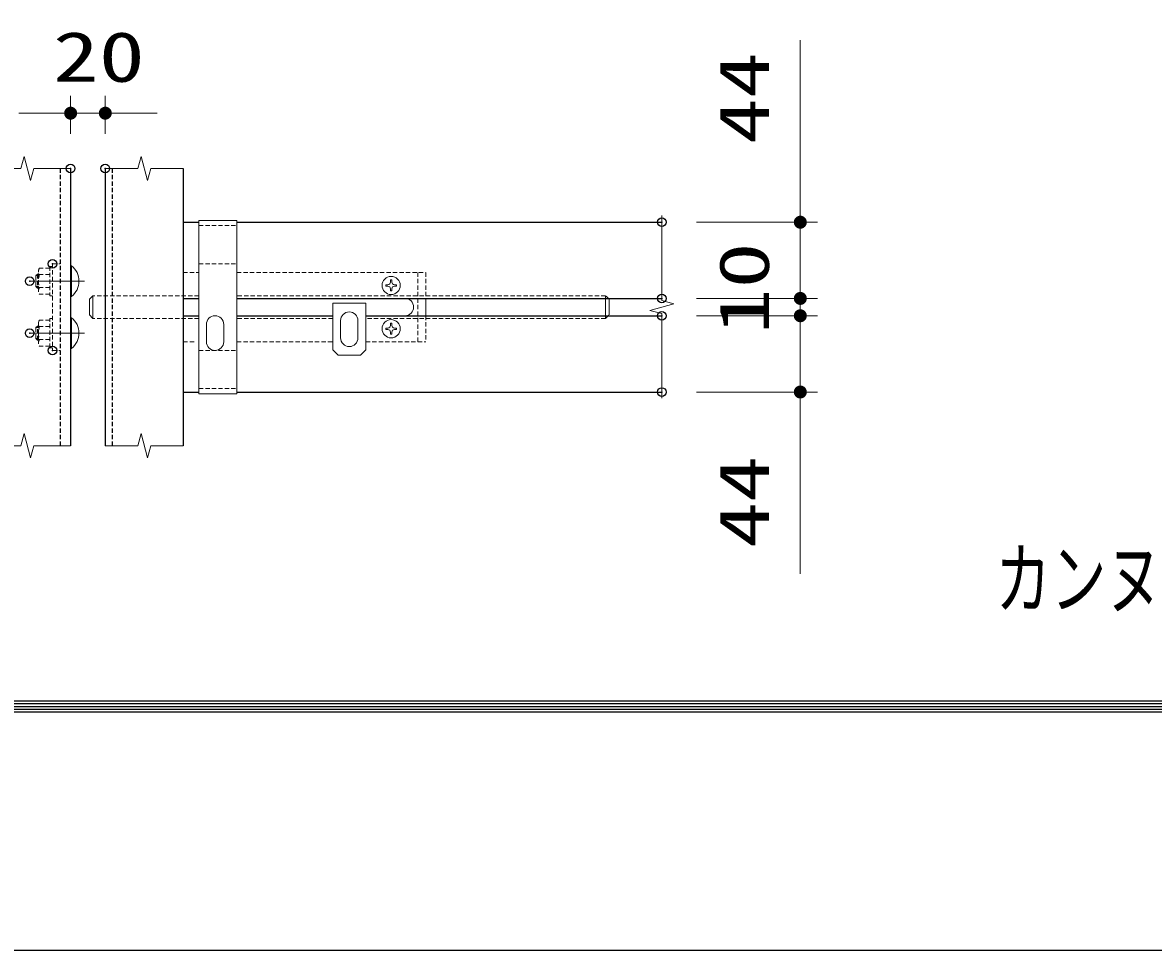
# Model space of a CAD drawing. Units: millimetres, scale not verified. Extents: x -5250 to 5250, y -3712 to 3712.
# Drawn here: x -4242 to -2937, y -3712 to -2642 of the extents above; entities that cross this region are included whole.
import ezdxf
from ezdxf.enums import TextEntityAlignment as Align

# ---------------------------------------------------------------- set-up
doc = ezdxf.new("R2010")
doc.units = ezdxf.units.MM
doc.header["$LTSCALE"] = 20
doc.header["$PDMODE"] = 32
doc.header["$PDSIZE"] = 10
doc.linetypes.add('USER2', pattern=[0.375, 0.25, -0.125])
doc.linetypes.add('USER3', pattern=[50.8, 31.75, -6.35, 6.35, -6.35])
for name, color, linetype, lineweight in [('0-0_D-TTL', 7, 'Continuous', 25), ('0-2_D-STR-TXT', 7, 'Continuous', 13), ('0-4_D-BMK', 2, 'Continuous', 13), ('0-5_D-STR1', 1, 'Continuous', 25), ('0-6_D-STR-DIM', 7, 'Continuous', 13), ('0-7_0', 7, 'Continuous', 25), ('0-9_D-STR3', 3, 'Continuous', 13)]:
    doc.layers.add(name, color=color, linetype=linetype, lineweight=lineweight)
doc.layers.add('0-8_Defpoints', color=7, linetype='Continuous')
doc.styles.add('ＭＳ ゴシック', font='')
doc.styles.get('ＭＳ ゴシック').set_extended_font_data('MS Gothic')

# ---------------------------------------------------------------- blocks, each defined once
blk = doc.blocks.new('_DotSmall')
at = {"layer": '0-7_0'}
for points in [[(0, 0), (-2.5, 0), (-2.48, 0.313)], [(0, 0), (-2.48, -0.313), (-2.5, 0)], [(0, 0), (-2.48, 0.313), (-2.421, 0.622)], [(0, 0), (-2.421, -0.622), (-2.48, -0.313)], [(0, 0), (-2.421, 0.622), (-2.324, 0.92)], [(0, 0), (-2.324, -0.92), (-2.421, -0.622)], [(0, 0), (-2.324, 0.92), (-2.191, 1.204)], [(0, 0), (-2.191, -1.204), (-2.324, -0.92)], [(0, 0), (-2.191, 1.204), (-2.023, 1.469)], [(0, 0), (-2.023, -1.469), (-2.191, -1.204)], [(0, 0), (-2.023, 1.469), (-1.822, 1.711)], [(0, 0), (-1.822, -1.711), (-2.023, -1.469)], [(0, 0), (-1.822, 1.711), (-1.594, 1.926)], [(0, 0), (-1.594, -1.926), (-1.822, -1.711)], [(0, 0), (-1.594, 1.926), (-1.34, 2.111)], [(0, 0), (-1.34, -2.111), (-1.594, -1.926)], [(0, 0), (-1.34, 2.111), (-1.064, 2.262)], [(0, 0), (-1.064, -2.262), (-1.34, -2.111)], [(0, 0), (-1.064, 2.262), (-0.773, 2.378)], [(0, 0), (-0.773, -2.378), (-1.064, -2.262)], [(0, 0), (-0.773, 2.378), (-0.468, 2.456)], [(0, 0), (-0.468, -2.456), (-0.773, -2.378)], [(0, 0), (-0.468, 2.456), (-0.157, 2.495)], [(0, 0), (-0.157, -2.495), (-0.468, -2.456)], [(0, 0), (-0.157, 2.495), (0.157, 2.495)], [(0, 0), (0.157, -2.495), (-0.157, -2.495)], [(0, 0), (0.157, 2.495), (0.468, 2.456)], [(0, 0), (0.468, 2.456), (0.773, 2.378)], [(0, 0), (0.773, 2.378), (1.064, 2.262)], [(0, 0), (1.064, 2.262), (1.34, 2.111)], [(0, 0), (1.34, 2.111), (1.594, 1.926)], [(0, 0), (1.594, 1.926), (1.822, 1.711)], [(0, 0), (1.822, 1.711), (2.023, 1.469)], [(0, 0), (2.023, 1.469), (2.191, 1.204)], [(0, 0), (2.191, 1.204), (2.324, 0.92)], [(0, 0), (2.324, 0.92), (2.421, 0.622)], [(0, 0), (2.421, 0.622), (2.48, 0.313)], [(0, 0), (2.48, 0.313), (2.5, 0)], [(0, 0), (0.468, -2.456), (0.157, -2.495)], [(0, 0), (0.773, -2.378), (0.468, -2.456)], [(0, 0), (1.064, -2.262), (0.773, -2.378)], [(0, 0), (1.34, -2.111), (1.064, -2.262)], [(0, 0), (1.594, -1.926), (1.34, -2.111)], [(0, 0), (1.822, -1.711), (1.594, -1.926)], [(0, 0), (2.023, -1.469), (1.822, -1.711)], [(0, 0), (2.191, -1.204), (2.023, -1.469)], [(0, 0), (2.324, -0.92), (2.191, -1.204)], [(0, 0), (2.421, -0.622), (2.324, -0.92)], [(0, 0), (2.48, -0.313), (2.421, -0.622)], [(0, 0), (2.5, 0), (2.48, -0.313)]]:
    blk.add_solid(points, dxfattribs=at)

msp = doc.modelspace()

# ---------------------------------------------------------------- linework, layer by layer
at = {"layer": '0-0_D-TTL', "color": 2}
msp.add_lwpolyline([(-5250, 3712.5), (5250, 3712.5), (5250, -3712.5), (-5250, -3712.5)], close=True, dxfattribs=at)
at = {"layer": '0-0_D-TTL'}
for points in [[(-4912.5, 3437.5), (4912.5, 3437.5), (4912.5, -3437.5), (-4912.5, -3437.5)], [(-4909.38, 3434.37), (4909.37, 3434.37), (4909.37, -3434.37), (-4909.38, -3434.37)], [(-4906.25, 3431.25), (4906.25, 3431.25), (4906.25, -3431.25), (-4906.25, -3431.25)], [(-4903.13, 3428.12), (4903.12, 3428.12), (4903.12, -3428.12), (-4903.13, -3428.12)], [(-4900, 3425), (4900, 3425), (4900, -3425), (-4900, -3425)]]:
    msp.add_lwpolyline(points, close=True, dxfattribs=at)
at = {"layer": '0-4_D-BMK'}
for points in [[(-4286.74, -2810.06), (-4244.24, -2810.06), (-4240.49, -2796.07), (-4232.99, -2824.06), (-4229.24, -2810.06), (-4186.74, -2810.06)], [(-4146.74, -2810.06), (-4109.24, -2810.06), (-4105.49, -2796.07), (-4097.99, -2824.06), (-4094.24, -2810.06), (-4056.74, -2810.06)], [(-3504.29, -2864.19), (-3504.29, -2962.56), (-3490.29, -2966.31), (-3518.28, -2973.81), (-3504.29, -2977.56), (-3504.29, -3075.07)], [(-4286.74, -3130.06), (-4244.24, -3130.06), (-4240.49, -3116.07), (-4232.99, -3144.06), (-4229.24, -3130.06), (-4186.74, -3130.06)], [(-4146.74, -3130.06), (-4109.24, -3130.06), (-4105.49, -3116.07), (-4097.99, -3144.06), (-4094.24, -3130.06), (-4056.74, -3130.06)]]:
    msp.add_lwpolyline(points, dxfattribs=at)
at = {"layer": '0-5_D-STR1', "linetype": 'USER2'}
for p, q in [((-4198.74, -2810.06), (-4198.74, -3130.06)), ((-4138.74, -2810.06), (-4138.74, -3130.06))]:
    msp.add_line(p, q, dxfattribs=at)
at = {"layer": '0-5_D-STR1'}
for p, q in [((-4186.74, -2810.06), (-4186.74, -3130.06)), ((-4146.74, -2810.06), (-4146.74, -3130.06)), ((-4056.74, -2810.06), (-4056.74, -3130.06)), ((-4056.74, -2872.06), (-4038.74, -2872.06)), ((-3994.74, -2872.06), (-3504.29, -2872.06)), ((-4056.74, -2960.06), (-4038.74, -2960.06)), ((-3994.74, -2960.06), (-3790.74, -2960.06)), ((-3994.74, -2960.06), (-3504.29, -2960.06)), ((-4056.74, -2980.06), (-4038.74, -2980.06)), ((-3994.74, -2980.06), (-3884.09, -2980.06)), ((-3994.74, -2980.06), (-3884.09, -2980.06)), ((-3846.09, -2980.06), (-3800.74, -2980.06)), ((-3836.09, -2980.06), (-3504.29, -2980.06)), ((-4056.74, -3068.06), (-4038.74, -3068.06)), ((-3994.74, -3068.06), (-3504.29, -3068.06))]:
    msp.add_line(p, q, dxfattribs=at)
at = {"layer": '0-6_D-STR-DIM'}
for p, q in [((-4186.74, -2770.06), (-4186.74, -2726.25)), ((-4146.74, -2770.06), (-4146.74, -2726.25)), ((-4186.74, -2746.25), (-4246.74, -2746.25)), ((-4186.74, -2746.25), (-4146.74, -2746.25)), ((-4146.74, -2746.25), (-4086.74, -2746.25)), ((-3464.29, -2872.06), (-3324.36, -2872.06)), ((-3344.36, -2960.06), (-3344.36, -2900.06)), ((-3464.29, -2960.06), (-3324.36, -2960.06)), ((-3464.29, -2960.06), (-3324.36, -2960.06)), ((-3344.36, -2960.06), (-3344.36, -2980.06)), ((-3464.29, -2980.06), (-3324.36, -2980.06)), ((-3464.29, -2980.06), (-3324.36, -2980.06)), ((-3344.36, -2980.06), (-3344.36, -3040.06)), ((-3464.29, -3068.06), (-3324.36, -3068.06))]:
    msp.add_line(p, q, dxfattribs=at)
for points in [[(-3344.36, -2960.06), (-3344.36, -2872.06), (-3344.36, -2662.06)], [(-3344.36, -2980.06), (-3344.36, -3068.06), (-3344.36, -3278.06)]]:
    msp.add_lwpolyline(points, dxfattribs=at)
at = {"layer": '0-8_Defpoints'}
for p in [(-4146.74, -2746.25), (-4186.74, -2810.06), (-4146.74, -2810.06), (-3504.29, -2872.06), (-4207.74, -2920.06), (-4234.04, -2940.06), (-3504.29, -2960.06), (-3344.36, -2960.06), (-3504.29, -2980.06), (-3344.36, -2980.06), (-4234.04, -3000.06), (-4207.74, -3020.06), (-3504.29, -3068.06), (-3344.36, -3068.06)]:
    msp.add_point(p, dxfattribs=at)
at = {"layer": '0-9_D-STR3'}
for p, q in [((-4038.74, -2870.06), (-4038.74, -3070.06)), ((-4038.74, -2870.06), (-3994.74, -2870.06)), ((-3994.74, -2870.06), (-3994.74, -3070.06)), ((-4185.74, -2922.26), (-4186.74, -2922.26)), ((-4185.74, -2922.26), (-4185.74, -2957.86)), ((-3820.45, -2944.23), (-3823.04, -2944.27)), ((-3823.04, -2944.27), (-3823.04, -2945.85)), ((-3820.45, -2945.9), (-3823.04, -2945.85)), ((-3817.53, -2938.76), (-3817.57, -2941.36)), ((-3817.53, -2951.36), (-3817.57, -2948.77)), ((-3817.53, -2938.76), (-3815.95, -2938.76)), ((-3815.95, -2938.76), (-3815.9, -2941.36)), ((-3813.03, -2944.23), (-3810.44, -2944.27)), ((-3813.03, -2945.9), (-3810.44, -2945.85)), ((-3810.44, -2944.27), (-3810.44, -2945.85)), ((-4185.74, -2957.86), (-4186.74, -2957.86)), ((-4165.09, -2961.06), (-4161.09, -2957.06)), ((-4165.09, -2979.06), (-4165.09, -2961.06)), ((-4161.09, -2957.06), (-4161.09, -2983.06)), ((-4056.74, -2960.06), (-4056.74, -2980.06)), ((-3776.74, -2980.06), (-3776.74, -2960.06)), ((-3569.09, -2957.06), (-3569.09, -2983.06)), ((-3565.09, -2979.06), (-3565.09, -2961.06)), ((-3884.09, -2965.56), (-3846.09, -2965.56)), ((-3884.09, -2965.56), (-3884.09, -3019.56)), ((-3846.09, -2965.56), (-3846.09, -3019.56)), ((-4165.09, -2979.06), (-4161.09, -2983.06)), ((-3875.09, -2985.56), (-3875.09, -3005.56)), ((-3855.09, -2985.56), (-3855.09, -3005.56)), ((-3817.53, -2988.76), (-3817.57, -2991.36)), ((-3817.53, -2988.76), (-3815.95, -2988.76)), ((-3815.95, -2988.76), (-3815.9, -2991.36)), ((-4030.05, -2990.06), (-4030.05, -3010.06)), ((-4010.05, -2990.06), (-4010.05, -3010.06)), ((-3820.45, -2995.9), (-3823.04, -2995.85)), ((-3817.53, -3001.36), (-3817.57, -2998.77)), ((-3817.53, -3001.36), (-3815.95, -3001.36)), ((-3815.95, -3001.36), (-3815.9, -2998.77)), ((-3813.03, -2994.23), (-3810.44, -2994.27)), ((-3813.03, -2995.9), (-3810.44, -2995.85)), ((-3810.44, -2994.27), (-3810.44, -2995.85)), ((-4185.74, -3017.86), (-4186.74, -3017.86)), ((-3878.09, -3025.56), (-3884.09, -3019.56)), ((-3878.09, -3025.56), (-3852.09, -3025.56)), ((-3852.09, -3025.56), (-3846.09, -3019.56)), ((-4038.74, -3070.06), (-3994.74, -3070.06))]:
    msp.add_line(p, q, dxfattribs=at)
at = {"layer": '0-9_D-STR3', "linetype": 'USER2'}
for p, q in [((-4038.74, -2876.06), (-3994.74, -2876.06)), ((-4207.74, -2920.06), (-4198.74, -2920.06)), ((-4207.74, -2920.06), (-4207.74, -3020.06)), ((-4038.74, -2920.06), (-3994.74, -2920.06)), ((-4225.14, -2932.06), (-4226.74, -2933.66)), ((-4226.74, -2933.66), (-4223.94, -2933.66)), ((-4225.14, -2932.06), (-4225.14, -2948.06)), ((-4223.94, -2932.06), (-4225.14, -2932.06)), ((-4223.94, -2951.4), (-4223.94, -2928.71)), ((-4210.94, -2925.06), (-4222.74, -2925.06)), ((-4210.94, -2932.58), (-4222.74, -2932.58)), ((-4056.74, -2930.06), (-4038.74, -2930.06)), ((-4056.74, -2930.06), (-4056.74, -2960.06)), ((-3994.74, -2930.06), (-3776.74, -2930.06)), ((-3785.74, -2930.06), (-3785.74, -3010.06)), ((-3776.74, -2930.06), (-3776.74, -2960.06)), ((-4226.74, -2946.46), (-4223.94, -2946.46)), ((-4210.95, -2947.56), (-4222.74, -2947.56)), ((-4210.94, -2955.06), (-4222.74, -2955.06)), ((-4207.74, -2957.06), (-4210.94, -2957.06)), ((-4038.74, -2957.06), (-4161.09, -2957.06)), ((-3569.09, -2957.06), (-3994.74, -2957.06)), ((-3565.09, -2961.06), (-3569.09, -2957.06)), ((-4223.94, -2988.73), (-4223.94, -3011.42)), ((-4210.94, -2985.06), (-4222.74, -2985.06)), ((-4207.74, -2983.06), (-4210.94, -2983.06)), ((-4038.74, -2983.06), (-4161.09, -2983.06)), ((-4056.74, -2980.06), (-4056.74, -3010.06)), ((-3884.09, -2983.06), (-3994.74, -2983.06)), ((-3569.09, -2983.06), (-3846.09, -2983.06)), ((-3776.74, -2980.06), (-3776.74, -3010.06)), ((-3569.09, -2983.06), (-3565.09, -2979.06)), ((-4226.74, -2993.66), (-4223.94, -2993.66)), ((-4225.14, -3008.06), (-4225.14, -2992.06)), ((-4210.95, -2992.56), (-4222.74, -2992.56)), ((-4223.94, -3008.06), (-4225.14, -3008.06)), ((-4210.94, -3007.55), (-4222.74, -3007.55)), ((-4210.94, -3015.06), (-4222.74, -3015.06)), ((-4056.74, -3010.06), (-4042.05, -3010.06)), ((-3994.74, -3010.06), (-3884.09, -3010.06)), ((-3846.09, -3010.06), (-3776.74, -3010.06)), ((-4207.74, -3020.06), (-4198.74, -3020.06)), ((-4038.74, -3020.06), (-3994.74, -3020.06)), ((-4038.74, -3064.06), (-3994.74, -3064.06))]:
    msp.add_line(p, q, dxfattribs=at)
at = {"layer": '0-9_D-STR3', "linetype": 'USER3'}
for p, q in [((-4170.59, -2940.06), (-4234.04, -2940.06)), ((-4170.59, -3000.06), (-4234.04, -3000.06))]:
    msp.add_line(p, q, dxfattribs=at)
at = {"layer": '0-9_D-STR3', "linetype": 'USER2'}
for points in [[(-4207.74, -2923.06), (-4210.94, -2923.06), (-4210.94, -2957.06)], [(-4223.94, -2948.06), (-4225.14, -2948.06), (-4226.74, -2946.46), (-4226.74, -2933.66)], [(-4207.74, -3017.06), (-4210.94, -3017.06), (-4210.94, -2983.06)], [(-4223.94, -2992.06), (-4225.14, -2992.06), (-4226.74, -2993.66), (-4226.74, -3006.46)], [(-4225.14, -3008.06), (-4226.74, -3006.46), (-4223.94, -3006.46)]]:
    msp.add_lwpolyline(points, dxfattribs=at)
at = {"layer": '0-9_D-STR3'}
for points in [[(-3817.53, -2951.36), (-3815.95, -2951.36), (-3815.9, -2948.77)], [(-4185.74, -3017.86), (-4185.74, -2982.26), (-4186.74, -2982.26)], [(-3820.45, -2994.23), (-3823.04, -2994.27), (-3823.04, -2995.85)]]:
    msp.add_lwpolyline(points, dxfattribs=at)
for centre in [(-3816.74, -2945.06), (-3816.74, -2995.06)]:
    msp.add_circle(centre, 10.5, dxfattribs=at)
for centre, radius, start, end in [((-4199.86, -2940.06), 22.72, 308.42534, 51.57466), ((-3820.55, -2941.25), 2.98, 270, 0), ((-3820.55, -2948.87), 2.98, 0, 90), ((-3812.93, -2941.25), 2.98, 180, 270), ((-3812.93, -2948.87), 2.98, 90, 180), ((-3800.74, -2970.06), 10, 270, 90), ((-3865.09, -2985.56), 10, 0, 180), ((-4199.86, -3000.06), 22.72, 308.42534, 51.57466), ((-4020.05, -2990.06), 10, 0, 180), ((-3820.55, -2991.25), 2.98, 270, 0), ((-3820.55, -2998.87), 2.98, 0, 90), ((-3812.93, -2991.25), 2.98, 180, 270), ((-3812.93, -2998.87), 2.98, 90, 180), ((-4020.05, -3010.06), 10, 180, 0), ((-3865.09, -3005.56), 10, 180, 0)]:
    msp.add_arc(centre, radius, start, end, dxfattribs=at)
at = {"layer": '0-9_D-STR3', "linetype": 'USER2'}
for centre, radius, start, end in [((-4217.46, -2928.82), 6.48, 144.55918, 215.44082), ((-4199.95, -2940.07), 23.98, 161.79952, 198.20048), ((-4217.48, -2951.31), 6.46, 144.49677, 215.50323), ((-4217.48, -2988.81), 6.46, 144.49677, 215.50323), ((-4199.95, -3000.06), 23.98, 161.79952, 198.20048), ((-4217.46, -3011.31), 6.48, 144.55918, 215.44082)]:
    msp.add_arc(centre, radius, start, end, dxfattribs=at)

# ---------------------------------------------------------------- block references
at = {"layer": '0-6_D-STR-DIM', "xscale": 3, "yscale": 3}
msp.add_blockref('_DotSmall', (-4186.74, -2746.25), dxfattribs=at)
for p, rotation in [((-4146.74, -2746.25), 180), ((-3344.36, -2872.06), 90), ((-3344.36, -2960.06), 270), ((-3344.36, -2960.06), 270), ((-3344.36, -2980.06), 90), ((-3344.36, -2980.06), 90), ((-3344.36, -3068.06), 270)]:
    msp.add_blockref('_DotSmall', p, dxfattribs=dict(at, rotation=rotation))

# ---------------------------------------------------------------- texts
at = {"layer": '0-2_D-STR-TXT', "style": 'ＭＳ ゴシック', "width": 0.7}
msp.add_text('カンヌキ取付詳細図', height=67.1, dxfattribs=at).set_placement((-3119.23, -3337.11), align=Align.BOTTOM_LEFT)
at = {"layer": '0-6_D-STR-DIM', "style": 'ＭＳ ゴシック', "width": 1.35}
msp.add_text('20', height=57.77, dxfattribs=at).set_placement((-4207.24, -2727.36), align=Align.BOTTOM_LEFT)
for s, p in [('44', (-3363.25, -2782.06)), ('10', (-3363.25, -3001.56)), ('44', (-3363.25, -3248.06))]:
    msp.add_text(s, height=57.77, rotation=90, dxfattribs=at).set_placement(p, align=Align.BOTTOM_LEFT)

doc.saveas('drawing.dxf')
